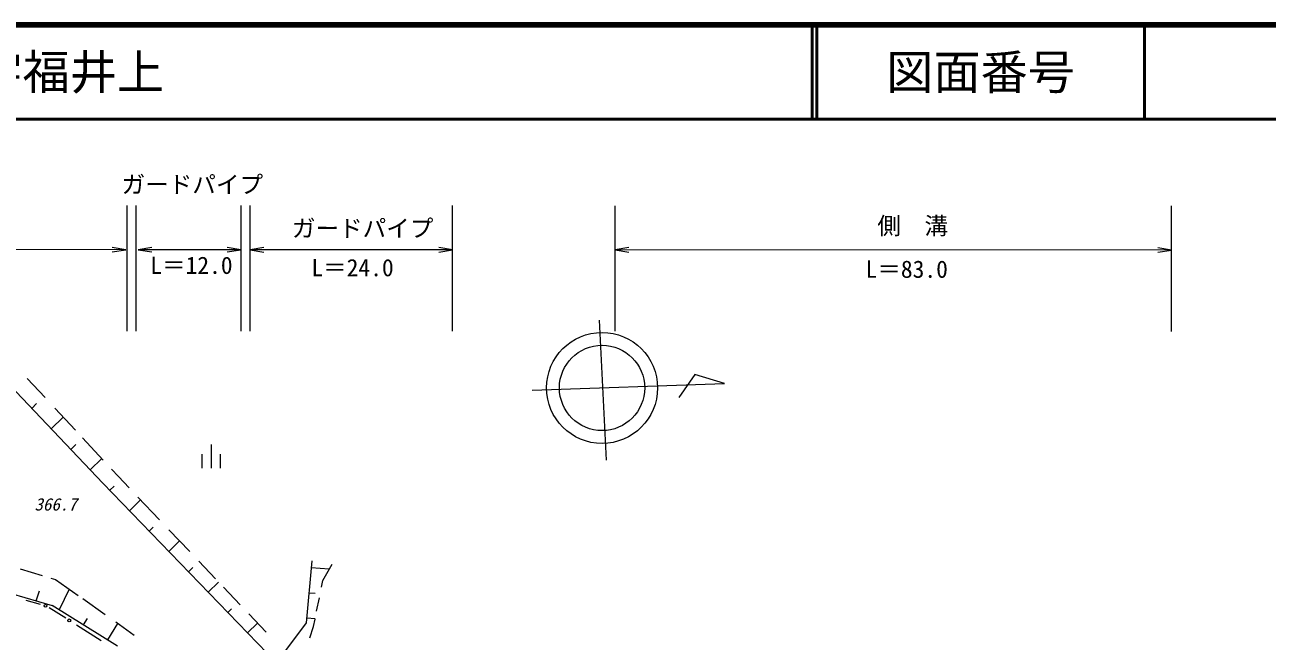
# Model space of a CAD drawing. Units: millimetres, scale not verified. Extents: x 40000 to 680000, y 20000 to 380000.
# Drawn here: x 425262 to 557011, y 314704 to 380000 of the extents above; entities that cross this region are included whole.
import ezdxf
from ezdxf.enums import TextEntityAlignment as Align

# ---------------------------------------------------------------- set-up
doc = ezdxf.new("R2010")
doc.units = ezdxf.units.MM
doc.header["$LTSCALE"] = 1000
doc.linetypes.add('CHAIN', pattern=[18.5, 12, -1.5, 3.5, -1.5])
for name, color, linetype, lineweight in [('M-BGD', 7, 'Continuous', 13), ('M-BMK', 2, 'CHAIN', 13), ('M-BMK-SRVR', 3, 'Continuous', 13), ('M-STR-STR3', 7, 'Continuous', 13), ('M-TTL', 2, 'Continuous', 140), ('M-TTL-LINE', 7, 'Continuous', 50)]:
    doc.layers.add(name, color=color, linetype=linetype, lineweight=lineweight)
doc.layers.add('M-TTL-TXT', color=7, linetype='Continuous')
doc.styles.add('ＭＳ ゴシック', font='')
doc.styles.get('ＭＳ ゴシック').set_extended_font_data('MS Gothic')

# ---------------------------------------------------------------- blocks, each defined once
blk = doc.blocks.new('open_arrow')
at = {"color": 0, "linetype": 'Continuous', "lineweight": -2}
blk.add_lwpolyline([(7.5, 1.25), (0, 0), (7.5, -1.25)], dxfattribs=at)

msp = doc.modelspace()

# ---------------------------------------------------------------- linework, layer by layer
at = {"layer": 'M-BGD'}
for p, q in [((433546, 331432), (422085, 343457)), ((425514, 342538), (427409, 340503)), ((425985, 339365), (426509, 339872)), ((428458, 339376), (430620, 337055)), ((428055, 337194), (429337, 338433)), ((431384, 336235), (433583, 333874)), ((430124, 335022), (430653, 335532)), ((445016, 335527), (445015, 333027)), ((432194, 332850), (433427, 334041)), ((444015, 334527), (444015, 333027)), ((446015, 333026), (446015, 334526)), ((434469, 332922), (435177, 332162)), ((435177, 332162), (436337, 330940)), ((450943, 313421), (433546, 331432)), ((434269, 330684), (434735, 331133)), ((436353, 328526), (437540, 329672)), ((437259, 329969), (439559, 327546)), ((438438, 326368), (438878, 326794)), ((440541, 326511), (442749, 324185)), ((440522, 324210), (441671, 325320)), ((443709, 323174), (445472, 321316)), ((455683, 323195), (455112, 316659)), ((456866, 321121), (457861, 322871)), ((424768, 322372), (427096, 321673)), ((442606, 322053), (443073, 322504)), ((457543, 322312), (455621, 322480)), ((422284, 320175), (428145, 318490)), ((428034, 321392), (428514, 321248)), ((428514, 321248), (430911, 319552)), ((429964, 320221), (428912, 318020)), ((444690, 319895), (445802, 320968)), ((446317, 320426), (448083, 318565)), ((456727, 320438), (456866, 321121)), ((425354, 319058), (426880, 318623)), ((426470, 318971), (426813, 320022)), ((433788, 317501), (431427, 319187)), ((456063, 319744), (455387, 319803)), ((456207, 317877), (456496, 319302)), ((429608, 317121), (427829, 318245)), ((435086, 314165), (428176, 318479)), ((446775, 317737), (447180, 318128)), ((449001, 317597), (450863, 315636)), ((433371, 314744), (430748, 316401)), ((431479, 316417), (431895, 317084)), ((435105, 316560), (434024, 314828)), ((436855, 315310), (434911, 316698)), ((448859, 315579), (449932, 316616)), ((455112, 316659), (452810, 313584)), ((456039, 317050), (455153, 317127)), ((455481, 315036), (455875, 316243)), ((455875, 316243), (456033, 317020))]:
    msp.add_line(p, q, dxfattribs=at)
for centre in [(427452, 318460), (429971, 316900)]:
    msp.add_circle(centre, 150, dxfattribs=at)
at = {"layer": 'M-BMK'}
msp.add_open_spline([(373920, 319106), (374072, 319105), (374225, 319103), (374377, 319098), (374391, 319097), (374406, 319097), (374420, 319096), (374434, 319096), (374448, 319095), (374463, 319095), (374481, 319094), (374499, 319093), (374518, 319092), (374536, 319091), (374554, 319091), (374572, 319090), (374591, 319089), (374609, 319088), (374627, 319088), (374902, 319076), (375176, 319063), (375451, 319050), (375780, 319034), (376109, 319017), (376438, 318999), (376767, 318981), (377096, 318962), (377425, 318942), (379564, 318815), (381700, 318655), (383837, 318499), (387071, 318263), (390307, 318036), (393524, 317655), (397078, 317235), (400609, 316628), (404136, 316005), (407580, 315396), (411021, 314771), (414428, 313996), (417547, 313287), (420638, 312451), (423722, 311591), (427601, 310510), (431470, 309390), (435280, 308095), (437960, 307184), (440611, 306185), (443235, 305122), (446372, 303851), (449471, 302487), (452543, 301069), (454561, 300138), (456568, 299184), (458562, 298205), (458895, 298042), (459227, 297878), (459559, 297713), (459890, 297549), (460222, 297383), (460553, 297217), (460773, 297107), (460994, 296996), (461214, 296884), (461251, 296865), (461288, 296847), (461324, 296828), (461361, 296810), (461398, 296791), (461434, 296772), (461471, 296754), (461508, 296735), (461544, 296717), (461798, 296588), (462052, 296458), (462305, 296327), (462559, 296197), (462812, 296066), (463064, 295934), (464570, 295148), (466052, 294317), (467534, 293485)], degree=3, knots=[0, 0, 0, 0, 1, 1, 1, 2, 2, 2, 3, 3, 3, 4, 4, 4, 5, 5, 5, 6, 6, 6, 7, 7, 7, 8, 8, 8, 9, 9, 9, 10, 10, 10, 11, 11, 11, 12, 12, 12, 13, 13, 13, 14, 14, 14, 15, 15, 15, 16, 16, 16, 17, 17, 17, 18, 18, 18, 19, 19, 19, 20, 20, 20, 21, 21, 21, 22, 22, 22, 23, 23, 23, 24, 24, 24, 25, 25, 25, 26, 26, 26, 27, 27, 27, 27], dxfattribs=at)
at = {"layer": 'M-BMK-SRVR'}
for p, q in [((486158, 348705), (486898, 333880)), ((496305, 342945), (494626, 340507)), ((499456, 341990), (496305, 342945)), ((479064, 341312), (499456, 341990))]:
    msp.add_line(p, q, dxfattribs=at)
for radius in [5885, 4520]:
    msp.add_circle((486476, 341532), radius, dxfattribs=at)
at = {"layer": 'M-STR-STR3'}
for p, q in [((436116, 347557), (436121, 360861)), ((437069, 347556), (437074, 360861)), ((448213, 347553), (448217, 360857)), ((449156, 347552), (449161, 360857)), ((470610, 347545), (470615, 360849)), ((487860, 347539), (487865, 360843)), ((546871, 347519), (546875, 360823)), ((435987, 356180), (353714, 356208)), ((448168, 356176), (437295, 356180)), ((470613, 356168), (449149, 356175)), ((546874, 356142), (487863, 356162))]:
    msp.add_line(p, q, dxfattribs=at)
at = {"layer": 'M-TTL'}
msp.add_line((680000, 380000), (40000, 380000), dxfattribs=at)
at = {"layer": 'M-TTL-LINE'}
for p, q in [((508747, 380000), (508747, 370000)), ((509247, 380000), (509247, 370000)), ((543997, 380000), (543997, 370000)), ((40000, 370000), (680000, 370000))]:
    msp.add_line(p, q, dxfattribs=at)

# ---------------------------------------------------------------- block references
at = {"layer": 'M-STR-STR3', "xscale": 193, "yscale": 193, "rotation": 180}
for p in [(435987, 356180), (448168, 356176), (470613, 356168), (546874, 356142)]:
    msp.add_blockref('open_arrow', p, dxfattribs=at)
at = {"layer": 'M-STR-STR3', "xscale": 193, "yscale": 193}
for p in [(437295, 356180), (449149, 356175), (487863, 356162)]:
    msp.add_blockref('open_arrow', p, dxfattribs=at)

# ---------------------------------------------------------------- texts
at = {"layer": 'M-BGD', "style": 'ＭＳ ゴシック', "oblique": 15}
msp.add_text('366.7', height=1320, rotation=359.98, dxfattribs=at).set_placement((426274, 328141), align=Align.BOTTOM_LEFT)
at = {"layer": 'M-STR-STR3', "style": 'ＭＳ ゴシック'}
for s, p in [('ガードパイプ', (435519, 361625)), ('側\u3000溝', (515669, 357254)), ('ガードパイプ', (453584, 356982)), ('L＝12.0', (438560, 353063)), ('L＝24.0', (455645, 352812)), ('L＝83.0', (514418, 352652))]:
    msp.add_text(s, height=1833, rotation=359.98, dxfattribs=at).set_placement(p, align=Align.BOTTOM_LEFT)
at = {"layer": 'M-TTL-TXT', "style": 'ＭＳ ゴシック'}
msp.add_text('萩市大字福井上', height=3666, dxfattribs=at).set_placement((405024, 375000), align=Align.MIDDLE_LEFT)
msp.add_text('図面番号', height=3666, dxfattribs=at).set_placement((526622, 375000), align=Align.MIDDLE_CENTER)

doc.saveas('drawing.dxf')
